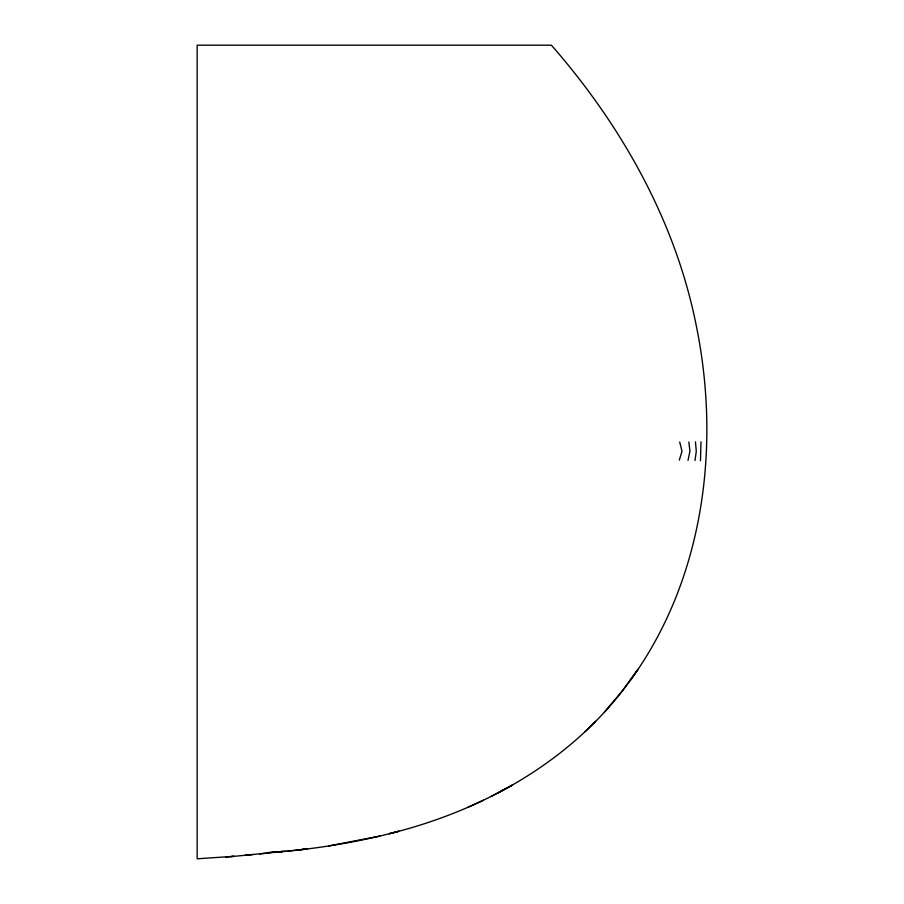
<?xml version="1.0" encoding="UTF-8"?>
<svg xmlns="http://www.w3.org/2000/svg" width="904" height="904" viewBox="0 0 904 904"><rect width="100%" height="100%" fill="white"/><g stroke="black" fill="none" stroke-linecap="round" stroke-linejoin="round"><path stroke-width="1.36" d="M700.487 460.724L700.984 441.807M695.006 460.531L696.283 451.288L695.458 441.875M688.012 460.351L689.944 451.288L688.859 441.932M679.277 460.147L682.023 451.288L679.706 441.999M225.819 857.105L233.853 856.314L197.151 858.8L197.151 45.2L551.406 45.2C621.342 125.17 675.548 221.084 696.34 325.982C720.895 446.373 703.809 579.261 630.427 680.249L637.908 669.389L622.393 690.882L604.821 711.64M622.393 690.882L630.483 680.102M622.551 690.667C565.271 764.614 479.165 811.6 389.375 833.68L398.901 831.239C365.408 840.291 331.169 846.37 296.693 850.212L266.477 852.777L275.731 852.11M585.148 731.585L595.589 721.369M483.425 800.243L467.82 807.34M498.364 792.774L512.478 785.067L490.793 796.582M379.827 836.098L328.954 845.884M293.065 850.596L307.394 848.799L296.693 850.212M278.319 851.941L282.681 851.489L245.289 855.252L252.894 854.562M259.595 853.896L265.301 853.308M287.302 851.172L291.856 850.732M246.995 855.116L231.062 856.619M273.505 852.438L276.036 852.189M273.81 852.28L285.314 851.353M280.613 851.726L281.822 851.658"/></g></svg>
